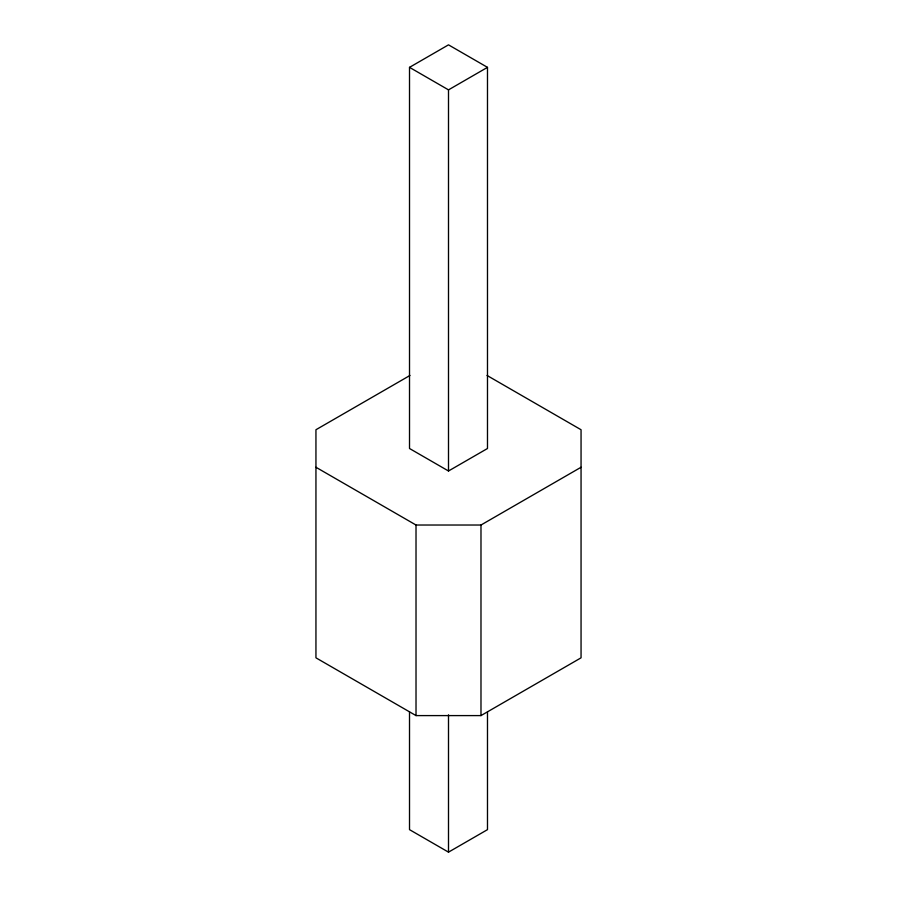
<?xml version="1.0" encoding="UTF-8"?>
<svg xmlns="http://www.w3.org/2000/svg" width="897" height="897" viewBox="0 0 897 897"><rect width="100%" height="100%" fill="white"/><g stroke="black" fill="none" stroke-linecap="round" stroke-linejoin="round"><path stroke-width="1.35" d="M409.514 67.353L448.5 44.85L487.486 67.353L487.486 448.5L448.5 471.003L409.514 448.5L409.514 67.353L448.5 89.868L487.486 67.353M409.985 375.451L315.946 429.741L315.946 657.826L416.017 715.593L480.983 715.593L581.054 657.826L581.054 429.741L487.015 375.451M315.946 467.259L416.017 525.025L480.983 525.025L581.054 467.259M409.514 711.938L409.514 829.647L448.5 852.15L487.486 829.647L487.486 711.938M480.983 525.025L480.983 715.593M448.5 89.868L448.5 471.003M448.5 714.831L448.5 852.15M416.017 525.025L416.017 715.593"/></g></svg>
